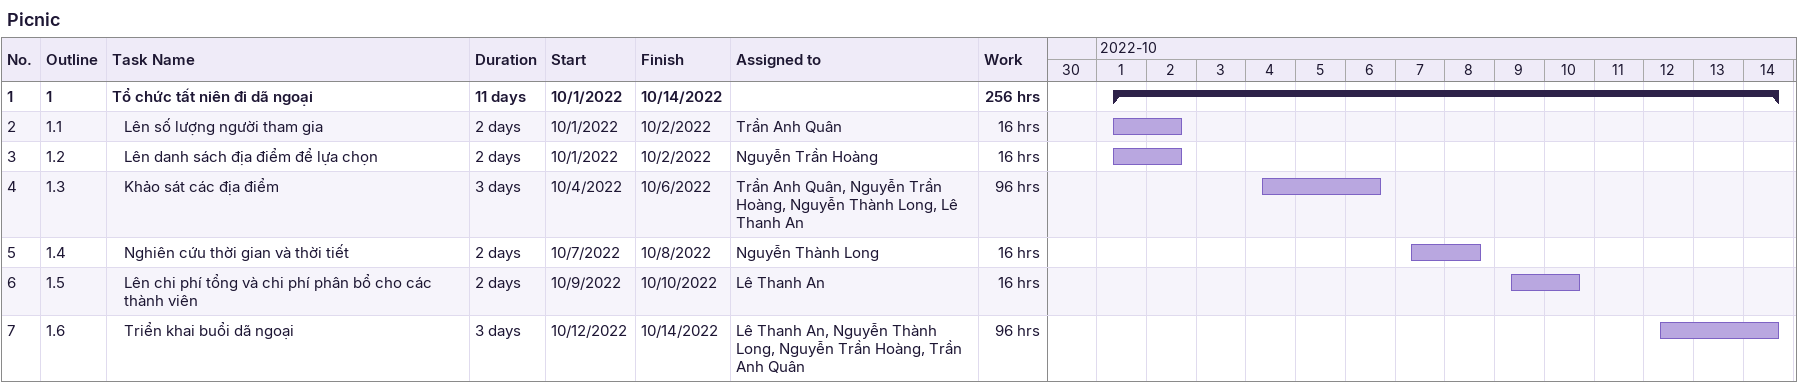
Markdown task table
Picnic

| ID | WBS | Task | Duration | Start | Finish | Resources | Work (h) |
|---|---|---|---|---|---|---|---|
| 1 | 1 | **Tổ chức tất niên đi dã ngoại** | 11d | 2022-10-01 | 2022-10-14 |  | 256 |
| 2 | 1.1 | Lên số lượng người tham gia | 2d | 2022-10-01 | 2022-10-02 | Trần Anh Quân | 16 |
| 3 | 1.2 | Lên danh sách địa điểm để lựa chọn | 2d | 2022-10-01 | 2022-10-02 | Nguyễn Trần Hoàng | 16 |
| 4 | 1.3 | Khảo sát các địa điểm | 3d | 2022-10-04 | 2022-10-06 | Trần Anh Quân, Nguyễn Trần Hoàng, Nguyễn Thành Long, Lê Thanh An | 96 |
| 5 | 1.4 | Nghiên cứu thời gian và thời tiết | 2d | 2022-10-07 | 2022-10-08 | Nguyễn Thành Long | 16 |
| 6 | 1.5 | Lên chi phí tổng và chi phí phân bổ cho các thành viên | 2d | 2022-10-09 | 2022-10-10 | Lê Thanh An | 16 |
| 7 | 1.6 | Triển khai buổi dã ngoại | 3d | 2022-10-12 | 2022-10-14 | Lê Thanh An, Nguyễn Thành Long, Nguyễn Trần Hoàng, Trần Anh Quân | 96 |
